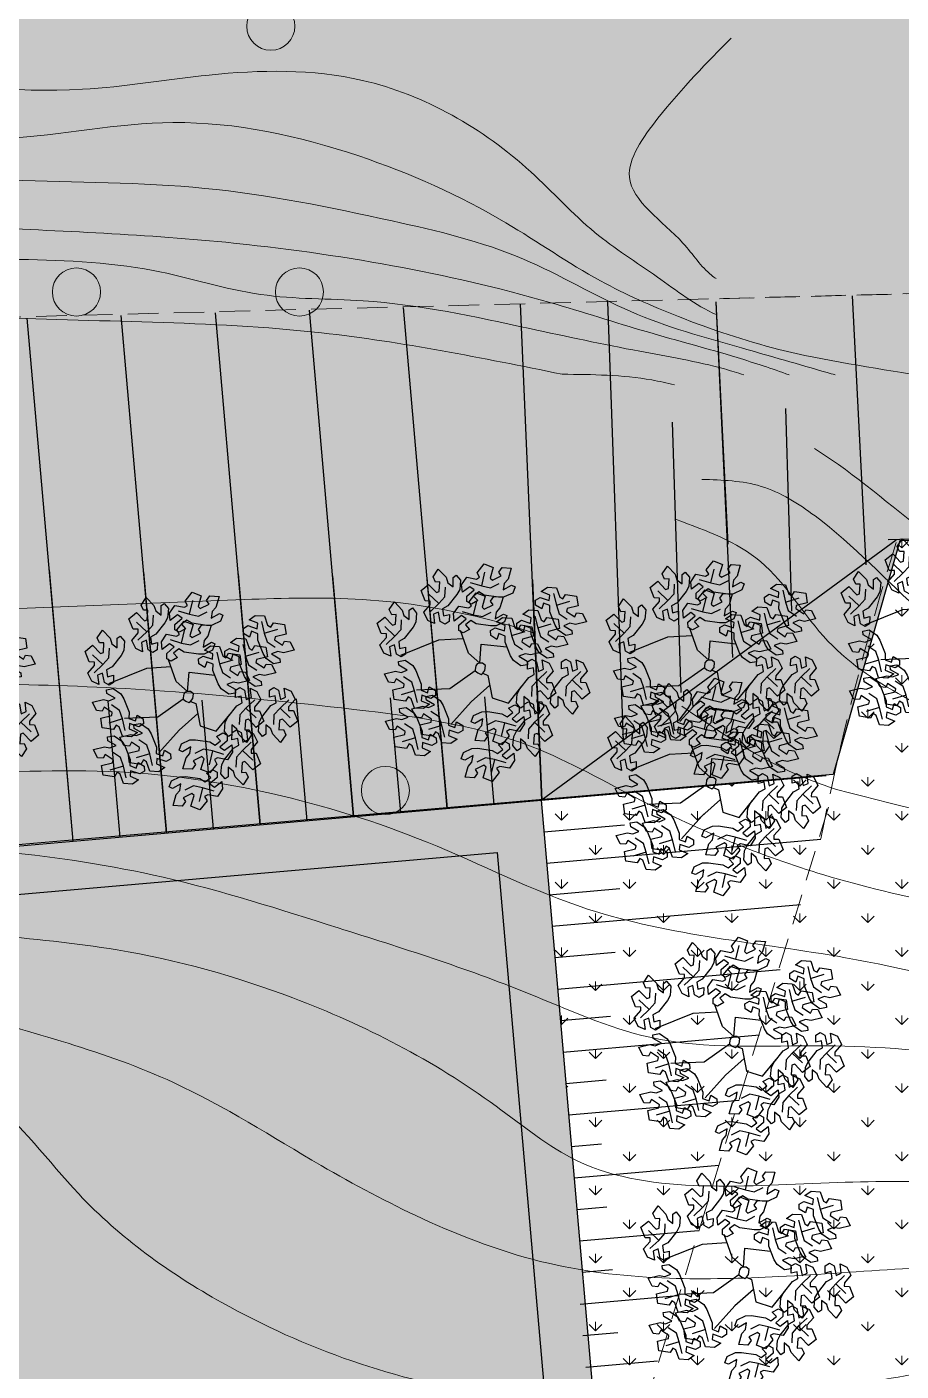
# Model space of a CAD drawing. Header units: millimetres. Extents: x 5637 to 6048, y 3385 to 3927.
# Drawn here: x 5770.16 to 5788.32, y 3622.94 to 3650.86 of the extents above; entities that cross this region are included whole.
import ezdxf

# ---------------------------------------------------------------- set-up
doc = ezdxf.new("R2010")
doc.units = ezdxf.units.MM
doc.linetypes.add('HIDDEN', pattern=[9.525, 6.35, -3.175])
doc.layers.add('Contour Lines', color=253, linetype='Continuous')
doc.layers.add('trees old', color=116, linetype='Continuous')
doc.layers.add('hatch', color=253, linetype='Continuous', lineweight=13)
doc.layers.add('project gr', color=250, linetype='Continuous', lineweight=30)
doc.layers.add('plants1', color=7, linetype='Continuous', true_color=0x89ee5d)
pattern_1 = [(90, (2816.3681, -1263.7476), (-0.70710678, 0.70710678), [0.1875, -1.22671356]), (45, (2816.3681, -1263.7476), (-0.70710678, 0.70710678), [0.1875, -0.8125]), (135, (2816.3681, -1263.7476), (-0.70710678, -0.70710678), [0.1875, -0.8125])]

# ---------------------------------------------------------------- blocks, each defined once
blk = doc.blocks.new('212')
at = {"color": 48, "linetype": 'Continuous'}
for p, q in [((2813.16, 4856.989), (2813.307, 4857.173)), ((2813.307, 4857.173), (2813.495, 4857.1)), ((2813.495, 4857.1), (2813.43, 4856.875)), ((2813.608, 4857), (2813.677, 4857.096)), ((2813.677, 4857.096), (2813.867, 4857.083)), ((2813.867, 4857.083), (2813.802, 4856.858)), ((2812.246, 4856.905), (2812.352, 4857.064)), ((2812.295, 4856.797), (2812.246, 4856.905)), ((2812.386, 4856.803), (2812.295, 4856.797)), ((2812.352, 4857.064), (2812.514, 4856.895)), ((2812.374, 4856.601), (2812.386, 4856.803)), ((2812.514, 4856.895), (2812.551, 4856.783)), ((2812.66, 4856.894), (2812.725, 4856.94)), ((2812.66, 4856.696), (2812.66, 4856.894)), ((2812.725, 4856.94), (2812.813, 4856.833)), ((2812.813, 4856.833), (2812.797, 4856.642)), ((2812.838, 4856.74), (2812.944, 4856.897)), ((2812.944, 4856.897), (2813.146, 4856.859)), ((2813.015, 4856.787), (2813.255, 4856.716)), ((2813.146, 4856.859), (2813.212, 4856.895)), ((2813.212, 4856.895), (2813.16, 4856.989)), ((2813.16, 4856.989), (2813.16, 4856.989)), ((2813.255, 4856.716), (2813.323, 4857.001)), ((2813.43, 4856.875), (2813.477, 4856.833)), ((2813.477, 4856.833), (2813.658, 4856.924)), ((2813.658, 4856.924), (2813.608, 4857)), ((2813.802, 4856.858), (2813.724, 4856.77)), ((2811.994, 4856.623), (2812.151, 4856.749)), ((2812.08, 4856.404), (2811.994, 4856.623)), ((2812.151, 4856.749), (2812.314, 4856.581)), ((2812.364, 4856.35), (2812.151, 4856.551)), ((2812.314, 4856.581), (2812.374, 4856.601)), ((2812.49, 4856.49), (2812.502, 4856.693)), ((2812.551, 4856.783), (2812.66, 4856.696)), ((2812.74, 4856.536), (2812.554, 4856.3)), ((2812.797, 4856.642), (2812.74, 4856.536)), ((2812.853, 4856.586), (2812.838, 4856.74)), ((2813.006, 4856.701), (2812.853, 4856.586)), ((2812.947, 4856.502), (2813.098, 4856.635)), ((2812.992, 4856.389), (2813.139, 4856.573)), ((2813.098, 4856.635), (2813.006, 4856.701)), ((2813.197, 4856.594), (2813.085, 4856.506)), ((2813.139, 4856.573), (2813.327, 4856.501)), ((2813.307, 4856.527), (2813.197, 4856.594)), ((2813.255, 4856.716), (2813.44, 4856.678)), ((2813.605, 4856.484), (2813.307, 4856.527)), ((2813.44, 4856.678), (2813.621, 4856.768)), ((2813.724, 4856.77), (2813.703, 4856.632)), ((2813.703, 4856.632), (2813.875, 4856.731)), ((2813.899, 4856.569), (2813.725, 4856.487)), ((2813.875, 4856.731), (2813.947, 4856.699)), ((2813.947, 4856.699), (2813.899, 4856.569)), ((2814.492, 4856.602), (2814.619, 4856.692)), ((2814.669, 4856.527), (2814.492, 4856.602)), ((2814.619, 4856.692), (2814.808, 4856.679)), ((2814.658, 4856.414), (2814.669, 4856.527)), ((2814.748, 4856.562), (2814.806, 4856.319)), ((2814.808, 4856.679), (2814.876, 4856.485)), ((2814.94, 4856.446), (2814.995, 4856.538)), ((2814.995, 4856.538), (2814.995, 4856.538)), ((2814.995, 4856.538), (2815.228, 4856.503)), ((2811.335, 4856.226), (2811.441, 4856.385)), ((2811.441, 4856.385), (2811.603, 4856.216)), ((2811.75, 4856.215), (2811.814, 4856.261)), ((2811.814, 4856.261), (2811.902, 4856.154)), ((2812.052, 4856.172), (2812.186, 4856.327)), ((2812.187, 4856.402), (2812.08, 4856.404)), ((2812.08, 4856.404), (2812.08, 4856.404)), ((2812.182, 4856.178), (2812.364, 4856.35)), ((2812.186, 4856.327), (2812.187, 4856.402)), ((2812.364, 4856.35), (2812.49, 4856.49)), ((2812.554, 4856.3), (2812.441, 4856.239)), ((2812.441, 4856.239), (2812.461, 4856.097)), ((2812.671, 4856.141), (2812.777, 4856.298)), ((2812.777, 4856.298), (2812.979, 4856.26)), ((2812.949, 4856.391), (2812.947, 4856.502)), ((2812.947, 4856.502), (2812.947, 4856.502)), ((2813.04, 4856.341), (2812.949, 4856.391)), ((2812.979, 4856.26), (2813.044, 4856.296)), ((2813.044, 4856.296), (2812.992, 4856.389)), ((2812.992, 4856.389), (2812.992, 4856.389)), ((2813.171, 4856.413), (2813.04, 4856.341)), ((2813.085, 4856.506), (2813.171, 4856.413)), ((2813.087, 4856.116), (2813.155, 4856.402)), ((2813.327, 4856.501), (2813.262, 4856.276)), ((2813.262, 4856.276), (2813.309, 4856.234)), ((2813.309, 4856.234), (2813.49, 4856.324)), ((2813.44, 4856.4), (2813.509, 4856.497)), ((2813.49, 4856.324), (2813.44, 4856.4)), ((2813.509, 4856.497), (2813.699, 4856.484)), ((2813.634, 4856.259), (2813.556, 4856.171)), ((2813.725, 4856.487), (2813.605, 4856.484)), ((2813.699, 4856.484), (2813.634, 4856.259)), ((2814.371, 4856.422), (2814.467, 4856.479)), ((2814.374, 4856.318), (2814.371, 4856.422)), ((2814.502, 4856.24), (2814.374, 4856.318)), ((2814.467, 4856.479), (2814.467, 4856.479)), ((2814.467, 4856.479), (2814.658, 4856.414)), ((2814.539, 4856.361), (2814.502, 4856.24)), ((2814.672, 4856.308), (2814.539, 4856.361)), ((2814.669, 4856.18), (2814.672, 4856.308)), ((2814.806, 4856.319), (2815.087, 4856.403)), ((2814.806, 4856.319), (2814.865, 4856.14)), ((2814.876, 4856.485), (2814.94, 4856.446)), ((2815.031, 4856.247), (2815.019, 4856.186)), ((2815.259, 4856.304), (2815.031, 4856.247)), ((2815.228, 4856.503), (2815.259, 4856.304)), ((2811.083, 4855.944), (2811.24, 4856.07)), ((2811.24, 4856.07), (2811.403, 4855.901)), ((2811.384, 4856.118), (2811.335, 4856.226)), ((2811.475, 4856.124), (2811.384, 4856.118)), ((2811.463, 4855.921), (2811.475, 4856.124)), ((2811.579, 4855.811), (2811.591, 4856.014)), ((2811.603, 4856.216), (2811.64, 4856.104)), ((2811.64, 4856.104), (2811.749, 4856.017)), ((2811.749, 4856.017), (2811.75, 4856.215)), ((2811.886, 4855.963), (2811.829, 4855.857)), ((2811.902, 4856.154), (2811.886, 4855.963)), ((2812.135, 4856.001), (2812.052, 4856.172)), ((2812.276, 4855.937), (2812.135, 4856.001)), ((2812.356, 4856.174), (2812.252, 4856.127)), ((2812.252, 4856.127), (2812.276, 4855.937)), ((2812.395, 4855.976), (2812.356, 4856.174)), ((2812.493, 4855.922), (2812.395, 4855.976)), ((2812.395, 4855.976), (2812.395, 4855.976)), ((2812.461, 4856.097), (2812.584, 4856.126)), ((2812.581, 4855.976), (2812.493, 4855.922)), ((2812.584, 4856.126), (2812.581, 4855.976)), ((2812.685, 4855.986), (2812.671, 4856.141)), ((2812.838, 4856.102), (2812.685, 4855.986)), ((2812.779, 4855.903), (2812.931, 4856.035)), ((2812.931, 4856.035), (2812.838, 4856.102)), ((2812.847, 4856.188), (2813.087, 4856.116)), ((2813.029, 4855.995), (2812.917, 4855.906)), ((2813.139, 4855.928), (2813.029, 4855.995)), ((2813.087, 4856.116), (2813.272, 4856.078)), ((2813.272, 4856.078), (2813.453, 4856.169)), ((2813.556, 4856.171), (2813.535, 4856.033)), ((2813.535, 4856.033), (2813.707, 4856.132)), ((2813.731, 4855.969), (2813.557, 4855.888)), ((2813.562, 4855.969), (2813.689, 4856.059)), ((2813.739, 4855.894), (2813.562, 4855.969)), ((2813.689, 4856.059), (2813.878, 4856.046)), ((2813.707, 4856.132), (2813.779, 4856.099)), ((2813.779, 4856.099), (2813.731, 4855.969)), ((2813.878, 4856.046), (2813.946, 4855.852)), ((2813.985, 4855.946), (2814.08, 4856.004)), ((2814.08, 4856.004), (2814.08, 4856.004)), ((2814.08, 4856.004), (2814.271, 4855.939)), ((2814.106, 4856.127), (2814.232, 4856.217)), ((2814.282, 4856.052), (2814.106, 4856.127)), ((2814.232, 4856.217), (2814.421, 4856.204)), ((2814.271, 4855.939), (2814.282, 4856.052)), ((2814.361, 4856.087), (2814.419, 4855.844)), ((2814.421, 4856.204), (2814.489, 4856.01)), ((2814.489, 4856.01), (2814.553, 4855.971)), ((2814.553, 4855.971), (2814.608, 4856.063)), ((2814.608, 4856.063), (2814.608, 4856.063)), ((2814.608, 4856.063), (2814.841, 4856.028)), ((2814.78, 4855.9), (2814.669, 4856.18)), ((2814.841, 4856.028), (2814.872, 4855.829)), ((2814.865, 4856.14), (2815.034, 4856.028)), ((2815.019, 4856.186), (2815.188, 4856.074)), ((2815.188, 4856.074), (2815.228, 4856.156)), ((2815.43, 4855.972), (2815.203, 4855.916)), ((2815.228, 4856.156), (2815.346, 4856.144)), ((2815.346, 4856.144), (2815.43, 4855.972)), ((2811.169, 4855.725), (2811.083, 4855.944)), ((2811.276, 4855.723), (2811.169, 4855.725)), ((2811.169, 4855.725), (2811.169, 4855.725)), ((2811.453, 4855.67), (2811.24, 4855.872)), ((2811.271, 4855.499), (2811.453, 4855.67)), ((2811.275, 4855.648), (2811.276, 4855.723)), ((2811.403, 4855.901), (2811.463, 4855.921)), ((2811.453, 4855.67), (2811.579, 4855.811)), ((2811.829, 4855.857), (2811.643, 4855.621)), ((2812.781, 4855.791), (2812.779, 4855.903)), ((2812.779, 4855.903), (2812.779, 4855.903)), ((2812.872, 4855.742), (2812.781, 4855.791)), ((2812.978, 4855.318), (2812.811, 4855.791)), ((2813.003, 4855.814), (2812.872, 4855.742)), ((2812.917, 4855.906), (2813.003, 4855.814)), ((2813.437, 4855.885), (2813.139, 4855.928)), ((2813.557, 4855.888), (2813.437, 4855.885)), ((2813.441, 4855.789), (2813.537, 4855.846)), ((2813.444, 4855.685), (2813.441, 4855.789)), ((2813.572, 4855.607), (2813.444, 4855.685)), ((2813.537, 4855.846), (2813.537, 4855.846)), ((2813.537, 4855.846), (2813.727, 4855.781)), ((2813.609, 4855.728), (2813.572, 4855.607)), ((2813.742, 4855.675), (2813.609, 4855.728)), ((2813.727, 4855.781), (2813.739, 4855.894)), ((2813.739, 4855.547), (2813.742, 4855.675)), ((2813.818, 4855.929), (2813.876, 4855.686)), ((2813.876, 4855.686), (2814.157, 4855.77)), ((2813.876, 4855.686), (2813.935, 4855.507)), ((2813.946, 4855.852), (2814.01, 4855.813)), ((2813.987, 4855.843), (2813.985, 4855.946)), ((2814.115, 4855.765), (2813.987, 4855.843)), ((2814.01, 4855.813), (2814.065, 4855.905)), ((2814.065, 4855.905), (2814.065, 4855.905)), ((2814.065, 4855.905), (2814.298, 4855.87)), ((2814.329, 4855.671), (2814.101, 4855.614)), ((2814.152, 4855.886), (2814.115, 4855.765)), ((2814.285, 4855.833), (2814.152, 4855.886)), ((2814.282, 4855.705), (2814.285, 4855.833)), ((2814.393, 4855.425), (2814.282, 4855.705)), ((2814.298, 4855.87), (2814.329, 4855.671)), ((2814.419, 4855.844), (2814.701, 4855.928)), ((2814.419, 4855.844), (2814.479, 4855.665)), ((2814.645, 4855.772), (2814.632, 4855.711)), ((2814.632, 4855.711), (2814.801, 4855.599)), ((2814.872, 4855.829), (2814.645, 4855.772)), ((2814.843, 4855.798), (2814.78, 4855.9)), ((2814.801, 4855.599), (2814.842, 4855.681)), ((2814.842, 4855.681), (2814.959, 4855.669)), ((2815, 4855.688), (2814.843, 4855.798)), ((2815.088, 4855.94), (2814.958, 4855.89)), ((2814.958, 4855.89), (2815.129, 4855.79)), ((2815.137, 4855.711), (2815, 4855.688)), ((2815.203, 4855.916), (2815.088, 4855.94)), ((2815.129, 4855.79), (2815.137, 4855.711)), ((2811.141, 4855.492), (2811.275, 4855.648)), ((2811.224, 4855.322), (2811.141, 4855.492)), ((2811.445, 4855.494), (2811.341, 4855.448)), ((2811.341, 4855.448), (2811.365, 4855.257)), ((2811.484, 4855.297), (2811.445, 4855.494)), ((2811.643, 4855.621), (2811.53, 4855.56)), ((2811.53, 4855.56), (2811.55, 4855.418)), ((2811.55, 4855.418), (2811.673, 4855.447)), ((2812.357, 4855.587), (2811.568, 4855.27)), ((2811.673, 4855.447), (2811.67, 4855.297)), ((2812.872, 4855.62), (2812.357, 4855.587)), ((2813.213, 4855.112), (2813.244, 4855.51)), ((2813.244, 4855.51), (2813.778, 4855.448)), ((2813.85, 4855.267), (2813.739, 4855.547)), ((2813.935, 4855.507), (2814.104, 4855.395)), ((2814.101, 4855.614), (2814.089, 4855.553)), ((2814.089, 4855.553), (2814.258, 4855.441)), ((2814.258, 4855.441), (2814.298, 4855.523)), ((2814.298, 4855.523), (2814.416, 4855.511)), ((2814.456, 4855.323), (2814.393, 4855.425)), ((2814.416, 4855.511), (2814.5, 4855.339)), ((2814.479, 4855.665), (2814.648, 4855.553)), ((2814.701, 4855.465), (2814.571, 4855.415)), ((2814.571, 4855.415), (2814.743, 4855.315)), ((2814.817, 4855.441), (2814.701, 4855.465)), ((2815.044, 4855.497), (2814.817, 4855.441)), ((2814.959, 4855.669), (2815.044, 4855.497)), ((2811.365, 4855.257), (2811.224, 4855.322)), ((2811.582, 4855.243), (2811.484, 4855.297)), ((2811.484, 4855.297), (2811.484, 4855.297)), ((2811.529, 4855.148), (2811.665, 4855.171)), ((2811.536, 4855.069), (2811.529, 4855.148)), ((2811.67, 4855.297), (2811.582, 4855.243)), ((2811.665, 4855.171), (2811.823, 4855.062)), ((2813.213, 4855.112), (2813.162, 4855.099)), ((2813.274, 4855.111), (2813.213, 4855.112)), ((2813.334, 4855.062), (2813.274, 4855.111)), ((2813.913, 4855.165), (2813.85, 4855.267)), ((2814.07, 4855.055), (2813.913, 4855.165)), ((2814.158, 4855.307), (2814.028, 4855.257)), ((2814.028, 4855.257), (2814.199, 4855.157)), ((2814.273, 4855.284), (2814.158, 4855.307)), ((2814.199, 4855.157), (2814.207, 4855.079)), ((2814.205, 4854.989), (2814.208, 4855.138)), ((2814.208, 4855.138), (2814.296, 4855.192)), ((2814.5, 4855.339), (2814.273, 4855.284)), ((2814.296, 4855.192), (2814.394, 4855.138)), ((2814.394, 4855.138), (2814.394, 4855.138)), ((2814.394, 4855.138), (2814.433, 4854.941)), ((2814.614, 4855.213), (2814.456, 4855.323)), ((2814.537, 4854.988), (2814.513, 4855.178)), ((2814.513, 4855.178), (2814.654, 4855.113)), ((2814.75, 4855.236), (2814.614, 4855.213)), ((2814.654, 4855.113), (2814.737, 4854.943)), ((2814.743, 4855.315), (2814.75, 4855.236)), ((2814.912, 4854.991), (2814.915, 4855.141)), ((2814.915, 4855.141), (2815.004, 4855.195)), ((2815.004, 4855.195), (2815.101, 4855.141)), ((2815.101, 4855.141), (2815.101, 4855.141)), ((2815.101, 4855.141), (2815.14, 4854.943)), ((2815.244, 4854.99), (2815.221, 4855.18)), ((2815.221, 4855.18), (2815.362, 4855.116)), ((2815.362, 4855.116), (2815.445, 4854.945)), ((2811.235, 4854.887), (2811.463, 4854.943)), ((2811.32, 4854.715), (2811.235, 4854.887)), ((2811.463, 4854.943), (2811.578, 4854.919)), ((2811.708, 4854.97), (2811.536, 4855.069)), ((2811.578, 4854.919), (2811.708, 4854.97)), ((2811.823, 4855.062), (2811.886, 4854.959)), ((2811.886, 4854.959), (2811.997, 4854.679)), ((2813.121, 4854.953), (2812.593, 4854.577)), ((2813.122, 4854.977), (2813.121, 4854.953)), ((2813.121, 4854.953), (2813.175, 4854.911)), ((2813.133, 4855.059), (2813.122, 4854.977)), ((2813.162, 4855.099), (2813.133, 4855.059)), ((2813.175, 4854.911), (2813.241, 4854.88)), ((2813.241, 4854.88), (2813.276, 4854.903)), ((2813.276, 4854.903), (2813.321, 4854.962)), ((2813.276, 4854.903), (2813.384, 4854.859)), ((2813.321, 4854.962), (2813.334, 4855.062)), ((2813.384, 4854.859), (2813.474, 4854.394)), ((2814.207, 4855.079), (2814.07, 4855.055)), ((2814.328, 4855.017), (2814.205, 4854.989)), ((2814.235, 4854.814), (2814.348, 4854.876)), ((2814.348, 4854.876), (2814.328, 4855.017)), ((2814.607, 4854.937), (2814.425, 4854.765)), ((2814.433, 4854.941), (2814.537, 4854.988)), ((2814.737, 4854.943), (2814.603, 4854.787)), ((2815.035, 4855.02), (2814.912, 4854.991)), ((2814.943, 4854.817), (2815.056, 4854.878)), ((2815.056, 4854.878), (2815.035, 4855.02)), ((2815.314, 4854.939), (2815.133, 4854.767)), ((2815.14, 4854.943), (2815.244, 4854.99)), ((2815.445, 4854.945), (2815.311, 4854.789)), ((2811.438, 4854.704), (2811.32, 4854.715)), ((2811.407, 4854.556), (2811.635, 4854.612)), ((2811.438, 4854.357), (2811.407, 4854.556)), ((2811.478, 4854.785), (2811.438, 4854.704)), ((2811.647, 4854.674), (2811.478, 4854.785)), ((2811.801, 4854.719), (2811.632, 4854.831)), ((2811.635, 4854.612), (2811.647, 4854.674)), ((2811.86, 4854.54), (2811.801, 4854.719)), ((2812.593, 4854.577), (2811.902, 4854.548)), ((2811.997, 4854.679), (2811.994, 4854.551)), ((2812.127, 4854.498), (2812.164, 4854.619)), ((2812.164, 4854.619), (2812.292, 4854.541)), ((2813.424, 4854.652), (2813.038, 4854.309)), ((2813.809, 4854.284), (2814.091, 4854.631)), ((2813.992, 4854.472), (2814.049, 4854.578)), ((2814.049, 4854.578), (2814.235, 4854.814)), ((2814.299, 4854.624), (2814.287, 4854.422)), ((2814.425, 4854.765), (2814.299, 4854.624)), ((2814.425, 4854.765), (2814.638, 4854.563)), ((2814.603, 4854.787), (2814.602, 4854.712)), ((2814.602, 4854.712), (2814.709, 4854.711)), ((2814.699, 4854.475), (2814.757, 4854.58)), ((2814.709, 4854.711), (2814.709, 4854.711)), ((2814.709, 4854.711), (2814.795, 4854.491)), ((2814.757, 4854.58), (2814.943, 4854.817)), ((2815.007, 4854.626), (2814.995, 4854.424)), ((2815.133, 4854.767), (2815.007, 4854.626)), ((2815.133, 4854.767), (2815.345, 4854.566)), ((2815.311, 4854.789), (2815.309, 4854.715)), ((2815.309, 4854.715), (2815.416, 4854.713)), ((2815.416, 4854.713), (2815.416, 4854.713)), ((2815.416, 4854.713), (2815.502, 4854.494)), ((2811.671, 4854.321), (2811.438, 4854.357)), ((2811.86, 4854.54), (2811.579, 4854.456)), ((2811.726, 4854.413), (2811.671, 4854.321)), ((2811.671, 4854.321), (2811.671, 4854.321)), ((2811.79, 4854.374), (2811.726, 4854.413)), ((2811.858, 4854.18), (2811.79, 4854.374)), ((2811.918, 4854.297), (2811.86, 4854.54)), ((2811.994, 4854.551), (2812.127, 4854.498)), ((2812.008, 4854.445), (2811.997, 4854.332)), ((2811.997, 4854.332), (2812.173, 4854.257)), ((2812.199, 4854.38), (2812.008, 4854.445)), ((2812.097, 4854.422), (2812.234, 4854.446)), ((2812.105, 4854.344), (2812.097, 4854.422)), ((2812.276, 4854.244), (2812.105, 4854.344)), ((2812.294, 4854.438), (2812.199, 4854.38)), ((2812.199, 4854.38), (2812.199, 4854.38)), ((2812.234, 4854.446), (2812.391, 4854.336)), ((2812.292, 4854.541), (2812.294, 4854.438)), ((2812.391, 4854.336), (2812.454, 4854.234)), ((2813.038, 4854.309), (2812.612, 4853.837)), ((2813.474, 4854.394), (2813.809, 4854.284)), ((2813.976, 4854.281), (2813.992, 4854.472)), ((2814.064, 4854.174), (2813.976, 4854.281)), ((2814.238, 4854.331), (2814.129, 4854.419)), ((2814.129, 4854.419), (2814.129, 4854.22)), ((2814.137, 4854.258), (2814.226, 4854.312)), ((2814.226, 4854.312), (2814.323, 4854.257)), ((2814.275, 4854.22), (2814.238, 4854.331)), ((2814.416, 4854.514), (2814.403, 4854.312)), ((2814.403, 4854.312), (2814.494, 4854.317)), ((2814.475, 4854.534), (2814.416, 4854.514)), ((2814.466, 4854.107), (2814.443, 4854.297)), ((2814.443, 4854.297), (2814.584, 4854.233)), ((2814.638, 4854.365), (2814.475, 4854.534)), ((2814.494, 4854.317), (2814.543, 4854.21)), ((2814.795, 4854.491), (2814.638, 4854.365)), ((2814.683, 4854.283), (2814.699, 4854.475)), ((2814.772, 4854.177), (2814.683, 4854.283)), ((2814.945, 4854.334), (2814.836, 4854.421)), ((2814.836, 4854.421), (2814.836, 4854.223)), ((2814.982, 4854.222), (2814.945, 4854.334)), ((2815.123, 4854.516), (2815.111, 4854.314)), ((2815.111, 4854.314), (2815.202, 4854.32)), ((2815.183, 4854.536), (2815.123, 4854.516)), ((2815.345, 4854.367), (2815.183, 4854.536)), ((2815.202, 4854.32), (2815.251, 4854.212)), ((2815.502, 4854.494), (2815.345, 4854.367)), ((2811.549, 4854.168), (2811.686, 4854.191)), ((2811.557, 4854.089), (2811.549, 4854.168)), ((2811.728, 4853.989), (2811.557, 4854.089)), ((2811.686, 4854.191), (2811.843, 4854.082)), ((2811.803, 4854.162), (2812.031, 4854.217)), ((2811.888, 4853.99), (2811.803, 4854.162)), ((2811.843, 4854.082), (2811.906, 4853.979)), ((2812.047, 4854.167), (2811.858, 4854.18)), ((2812.046, 4854.06), (2812.006, 4853.978)), ((2812.031, 4854.217), (2812.146, 4854.194)), ((2812.215, 4853.948), (2812.046, 4854.06)), ((2812.173, 4854.257), (2812.047, 4854.167)), ((2812.146, 4854.194), (2812.276, 4854.244)), ((2812.369, 4853.994), (2812.2, 4854.106)), ((2812.454, 4854.234), (2812.565, 4853.954)), ((2813.037, 4853.892), (2813.085, 4854.022)), ((2813.085, 4854.022), (2813.258, 4854.104)), ((2813.258, 4854.104), (2813.379, 4854.107)), ((2813.379, 4854.107), (2813.676, 4854.063)), ((2813.676, 4854.063), (2813.786, 4853.996)), ((2813.786, 4853.996), (2813.899, 4854.085)), ((2813.812, 4854.177), (2813.943, 4854.249)), ((2813.899, 4854.085), (2813.812, 4854.177)), ((2814.036, 4854.088), (2813.885, 4853.956)), ((2813.943, 4854.249), (2814.034, 4854.2)), ((2813.977, 4853.889), (2814.13, 4854.005)), ((2814.034, 4854.2), (2814.036, 4854.088)), ((2814.036, 4854.088), (2814.036, 4854.088)), ((2814.129, 4854.22), (2814.064, 4854.174)), ((2814.13, 4854.005), (2814.145, 4853.85)), ((2814.134, 4854.108), (2814.137, 4854.258)), ((2814.257, 4854.137), (2814.134, 4854.108)), ((2814.165, 4853.933), (2814.278, 4853.995)), ((2814.278, 4853.995), (2814.257, 4854.137)), ((2814.437, 4854.051), (2814.275, 4854.22)), ((2814.323, 4854.257), (2814.323, 4854.257)), ((2814.323, 4854.257), (2814.362, 4854.06)), ((2814.536, 4854.056), (2814.355, 4853.884)), ((2814.362, 4854.06), (2814.466, 4854.107)), ((2814.543, 4854.21), (2814.437, 4854.051)), ((2814.667, 4854.062), (2814.533, 4853.906)), ((2814.584, 4854.233), (2814.667, 4854.062)), ((2814.836, 4854.223), (2814.772, 4854.177)), ((2815.144, 4854.053), (2814.982, 4854.222)), ((2815.251, 4854.212), (2815.144, 4854.053)), ((2811.256, 4853.907), (2811.483, 4853.963)), ((2811.34, 4853.735), (2811.256, 4853.907)), ((2811.458, 4853.724), (2811.34, 4853.735)), ((2811.498, 4853.805), (2811.458, 4853.724)), ((2811.483, 4853.963), (2811.598, 4853.939)), ((2811.667, 4853.693), (2811.498, 4853.805)), ((2811.598, 4853.939), (2811.728, 4853.989)), ((2811.821, 4853.739), (2811.652, 4853.851)), ((2811.88, 4853.56), (2811.821, 4853.739)), ((2812.006, 4853.978), (2811.888, 4853.99)), ((2811.906, 4853.979), (2812.017, 4853.699)), ((2811.975, 4853.83), (2812.203, 4853.887)), ((2812.006, 4853.631), (2811.975, 4853.83)), ((2812.428, 4853.815), (2812.147, 4853.731)), ((2812.203, 4853.887), (2812.215, 4853.948)), ((2812.428, 4853.815), (2812.369, 4853.994)), ((2812.486, 4853.572), (2812.428, 4853.815)), ((2812.565, 4853.954), (2812.562, 4853.826)), ((2812.562, 4853.826), (2812.695, 4853.773)), ((2812.576, 4853.72), (2812.565, 4853.607)), ((2812.767, 4853.655), (2812.576, 4853.72)), ((2812.695, 4853.773), (2812.732, 4853.894)), ((2812.732, 4853.894), (2812.86, 4853.816)), ((2812.86, 4853.816), (2812.863, 4853.712)), ((2813.109, 4853.859), (2813.037, 4853.892)), ((2813.281, 4853.958), (2813.109, 4853.859)), ((2813.116, 4853.507), (2813.181, 4853.732)), ((2813.181, 4853.732), (2813.259, 4853.82)), ((2813.259, 4853.82), (2813.281, 4853.958)), ((2813.507, 4853.757), (2813.325, 4853.667)), ((2813.544, 4853.913), (2813.362, 4853.823)), ((2813.489, 4853.49), (2813.554, 4853.715)), ((2813.554, 4853.715), (2813.507, 4853.757)), ((2813.729, 4853.875), (2813.544, 4853.913)), ((2813.729, 4853.875), (2813.66, 4853.589)), ((2813.968, 4853.803), (2813.729, 4853.875)), ((2813.837, 4853.731), (2813.771, 4853.695)), ((2814.039, 4853.693), (2813.837, 4853.731)), ((2813.885, 4853.956), (2813.977, 4853.889)), ((2813.979, 4853.697), (2814.165, 4853.933)), ((2814.145, 4853.85), (2814.039, 4853.693)), ((2814.229, 4853.743), (2814.217, 4853.541)), ((2814.355, 4853.884), (2814.229, 4853.743)), ((2814.355, 4853.884), (2814.568, 4853.682)), ((2814.533, 4853.906), (2814.531, 4853.832)), ((2814.531, 4853.832), (2814.638, 4853.83)), ((2814.638, 4853.83), (2814.638, 4853.83)), ((2814.638, 4853.83), (2814.724, 4853.611)), ((2811.427, 4853.575), (2811.655, 4853.632)), ((2811.458, 4853.376), (2811.427, 4853.575)), ((2811.88, 4853.56), (2811.599, 4853.476)), ((2811.655, 4853.632), (2811.667, 4853.693)), ((2811.938, 4853.317), (2811.88, 4853.56)), ((2812.239, 4853.596), (2812.006, 4853.631)), ((2812.017, 4853.699), (2812.014, 4853.571)), ((2812.014, 4853.571), (2812.147, 4853.518)), ((2812.028, 4853.465), (2812.017, 4853.352)), ((2812.219, 4853.4), (2812.028, 4853.465)), ((2812.147, 4853.518), (2812.184, 4853.639)), ((2812.184, 4853.639), (2812.312, 4853.561)), ((2812.315, 4853.458), (2812.219, 4853.4)), ((2812.294, 4853.688), (2812.239, 4853.596)), ((2812.239, 4853.596), (2812.239, 4853.596)), ((2812.358, 4853.649), (2812.294, 4853.688)), ((2812.312, 4853.561), (2812.315, 4853.458)), ((2812.426, 4853.455), (2812.358, 4853.649)), ((2812.615, 4853.442), (2812.426, 4853.455)), ((2812.565, 4853.607), (2812.742, 4853.532)), ((2812.742, 4853.532), (2812.615, 4853.442)), ((2812.863, 4853.712), (2812.767, 4853.655)), ((2812.767, 4853.655), (2812.767, 4853.655)), ((2813.307, 4853.495), (2813.116, 4853.507)), ((2813.376, 4853.591), (2813.307, 4853.495)), ((2813.325, 4853.667), (2813.376, 4853.591)), ((2813.676, 4853.418), (2813.489, 4853.49)), ((2813.606, 4853.414), (2813.737, 4853.486)), ((2813.823, 4853.602), (2813.676, 4853.418)), ((2813.737, 4853.486), (2813.828, 4853.436)), ((2813.771, 4853.695), (2813.823, 4853.602)), ((2813.823, 4853.602), (2813.823, 4853.602)), ((2813.828, 4853.436), (2813.83, 4853.325)), ((2813.905, 4853.4), (2813.921, 4853.591)), ((2813.921, 4853.591), (2813.979, 4853.697)), ((2814.167, 4853.45), (2814.058, 4853.538)), ((2814.058, 4853.538), (2814.058, 4853.34)), ((2814.204, 4853.339), (2814.167, 4853.45)), ((2814.345, 4853.633), (2814.333, 4853.431)), ((2814.333, 4853.431), (2814.424, 4853.437)), ((2814.405, 4853.653), (2814.345, 4853.633)), ((2814.567, 4853.484), (2814.405, 4853.653)), ((2814.424, 4853.437), (2814.473, 4853.329)), ((2814.724, 4853.611), (2814.567, 4853.484)), ((2811.691, 4853.341), (2811.458, 4853.376)), ((2811.746, 4853.433), (2811.691, 4853.341)), ((2811.691, 4853.341), (2811.691, 4853.341)), ((2811.81, 4853.394), (2811.746, 4853.433)), ((2811.878, 4853.2), (2811.81, 4853.394)), ((2812.067, 4853.187), (2811.878, 4853.2)), ((2812.017, 4853.352), (2812.194, 4853.277)), ((2812.194, 4853.277), (2812.067, 4853.187)), ((2812.219, 4853.4), (2812.219, 4853.4)), ((2812.83, 4853.128), (2812.878, 4853.258)), ((2812.878, 4853.258), (2813.052, 4853.34)), ((2813.074, 4853.194), (2812.902, 4853.095)), ((2813.052, 4853.34), (2813.172, 4853.343)), ((2813.053, 4853.056), (2813.074, 4853.194)), ((2813.172, 4853.343), (2813.47, 4853.3)), ((2813.47, 4853.3), (2813.58, 4853.233)), ((2813.58, 4853.233), (2813.692, 4853.321)), ((2813.692, 4853.321), (2813.606, 4853.414)), ((2813.83, 4853.325), (2813.678, 4853.192)), ((2813.678, 4853.192), (2813.771, 4853.126)), ((2813.771, 4853.126), (2813.924, 4853.241)), ((2813.83, 4853.325), (2813.83, 4853.325)), ((2813.994, 4853.294), (2813.905, 4853.4)), ((2813.924, 4853.241), (2813.939, 4853.087)), ((2814.058, 4853.34), (2813.994, 4853.294)), ((2814.366, 4853.17), (2814.204, 4853.339)), ((2814.473, 4853.329), (2814.366, 4853.17)), ((2812.902, 4853.095), (2812.83, 4853.128)), ((2812.91, 4852.744), (2812.975, 4852.968)), ((2812.975, 4852.968), (2813.053, 4853.056)), ((2813.3, 4852.994), (2813.119, 4852.903)), ((2813.119, 4852.903), (2813.169, 4852.827)), ((2813.337, 4853.149), (2813.156, 4853.059)), ((2813.282, 4852.727), (2813.347, 4852.952)), ((2813.347, 4852.952), (2813.3, 4852.994)), ((2813.522, 4853.111), (2813.337, 4853.149)), ((2813.522, 4853.111), (2813.454, 4852.826)), ((2813.762, 4853.04), (2813.522, 4853.111)), ((2813.63, 4852.967), (2813.565, 4852.932)), ((2813.565, 4852.932), (2813.617, 4852.838)), ((2813.832, 4852.929), (2813.63, 4852.967)), ((2813.939, 4853.087), (2813.832, 4852.929)), ((2813.1, 4852.731), (2812.91, 4852.744)), ((2813.169, 4852.827), (2813.1, 4852.731)), ((2813.47, 4852.654), (2813.282, 4852.727)), ((2813.617, 4852.838), (2813.47, 4852.654)), ((2813.617, 4852.838), (2813.617, 4852.838))]:
    blk.add_line(p, q, dxfattribs=at)
at = {"layer": 'plants1', "color": 48, "linetype": 'Continuous'}
blk.add_line((2813.213, 4855.112), (2812.978, 4855.318), dxfattribs=at)

msp = doc.modelspace()

# ---------------------------------------------------------------- hatches: boundary and pattern name
at = {"layer": 'hatch', "true_color": 0xf8d293}
h = msp.add_hatch(dxfattribs=at)
h.set_pattern_fill('AR-SAND', color=41, scale=0.3, style=0)
h.set_pattern_definition([(37.5, (2816.3681, -1263.7476), (-0.018898007, 0.57804713), [0, -0.456, 0, -0.51, 0, -0.4875]), (7.5, (2816.3681, -1263.7476), (0.53093301, 0.84664382), [0, -0.246, 0, -0.411, 0, -0.1575]), (327.5, (2815.9991, -1263.7476), (0.93424256, 0.001697716), [0, -0.15, 0, -0.54, 0, -0.705]), (317.5, (2815.9991, -1263.7476), (0.90183798, 0.26330267), [0, -0.075, 0, -0.354, 0, -0.405])])
h.paths.add_polyline_path([(5740.993, 3631.312), (5780.841, 3634.798), (5782.584, 3614.874), (5742.736, 3611.388)])
h.paths.add_polyline_path([(5742.076, 3630.403), (5779.932, 3633.715), (5781.5, 3615.783), (5743.645, 3612.471)], flags=16)
at = {"layer": 'plants1'}
h = msp.add_hatch(dxfattribs=at)
h.set_pattern_fill('ANSI38', color=256, scale=3, style=0)
h.set_pattern_definition([(45, (2816.3681, -1263.7476), (-0.265165043, 0.265165043), []), (135, (2816.3681, -1263.7476), (-0.79549513, 0.265165043), [0.9375, -0.5625])])
edge = h.paths.add_edge_path()
edge.add_line((5725.364, 3655.929), (5797.285, 3662.691))
edge.add_line((5797.285, 3662.691), (5824.807, 3603.238))
edge.add_line((5824.807, 3603.238), (5824.228, 3590.88))
edge.add_line((5824.228, 3590.88), (5841.23, 3554.438))
edge.add_line((5841.23, 3554.438), (5849.602, 3542.469))
edge.add_line((5849.602, 3542.469), (5866.561, 3537.067))
edge.add_line((5866.561, 3537.067), (5872.441, 3524.382))
edge.add_line((5872.441, 3524.382), (5904.707, 3539.095))
edge.add_line((5904.707, 3539.095), (5918.188, 3538.464))
edge.add_line((5918.188, 3538.464), (5942.734, 3549.513))
edge.add_line((5942.734, 3549.513), (5952.304, 3561.86))
edge.add_line((5952.304, 3561.86), (5960.573, 3565.61))
edge.add_line((5960.573, 3565.61), (5967.929, 3564.035))
edge.add_line((5967.929, 3564.035), (5968.822, 3563.47))
edge.add_line((5968.822, 3563.47), (5964.54, 3561.462))
edge.add_line((5964.54, 3561.462), (5955.845, 3557.471))
edge.add_line((5955.845, 3557.471), (5946.359, 3544.948))
edge.add_line((5946.359, 3544.948), (5919.845, 3533.075))
edge.add_line((5919.845, 3533.075), (5906.098, 3533.757))
edge.add_line((5906.098, 3533.757), (5874.594, 3519.437))
edge.add_arc((5872.372, 3524.323), 5.368, 204.0277, 294.4439, ccw=False)
edge.add_line((5867.469, 3522.138), (5862.463, 3532.33))
edge.add_line((5862.463, 3532.33), (5846.443, 3537.982))
edge.add_line((5846.443, 3537.982), (5836.473, 3552.342))
edge.add_line((5836.473, 3552.342), (5835.014, 3554.644))
edge.add_line((5835.014, 3554.644), (5818.867, 3589.841))
edge.add_line((5818.867, 3589.841), (5819.521, 3602.274))
edge.add_line((5819.521, 3602.274), (5801.553, 3640.604))
edge.add_line((5801.553, 3640.604), (5788.295, 3640.187))
edge.add_line((5788.295, 3640.187), (5786.912, 3635.335))
edge.add_line((5786.912, 3635.335), (5741.72, 3631.437))
edge.add_line((5741.72, 3631.437), (5726.648, 3641.007))
edge.add_line((5726.648, 3641.007), (5725.364, 3655.929))
at = {"layer": 'plants1', "lineweight": 9}
h = msp.add_hatch(dxfattribs=at)
h.set_pattern_fill('GRASS', color=3, style=0)
h.set_pattern_definition(pattern_1)
h.paths.add_polyline_path([(5800.681, 3640.577), (5788.295, 3640.187), (5786.912, 3635.335), (5780.865, 3634.814), (5780.866, 3634.8), (5782.206, 3619.201), (5782.607, 3619.234), (5783.044, 3614.399), (5812.502, 3616.946), (5801.544, 3640.597)])
at = {"layer": 'plants1', "lineweight": 9, "true_color": 0x87ea5d}
h = msp.add_hatch(dxfattribs=at)
h.set_pattern_fill('GRASS', color=83, style=0)
h.set_pattern_definition(pattern_1)
edge = h.paths.add_edge_path()
edge.add_line((5983.543, 3551.446), (5969.641, 3562.838))
edge.add_line((5969.641, 3562.838), (5966.492, 3561.769))
edge.add_line((5966.492, 3561.769), (5955.921, 3557.3))
edge.add_line((5955.921, 3557.3), (5946.239, 3544.639))
edge.add_line((5946.239, 3544.639), (5920.217, 3532.994))
edge.add_line((5920.217, 3532.994), (5906.122, 3533.806))
edge.add_line((5906.122, 3533.806), (5874.303, 3518.906))
edge.add_arc((5872.286, 3523.588), 5.098, 205.9057, 293.3056, ccw=False)
edge.add_line((5867.7, 3521.361), (5862.632, 3531.794))
edge.add_line((5862.632, 3531.794), (5846.301, 3537.846))
edge.add_line((5846.301, 3537.846), (5835.705, 3553.19))
edge.add_line((5835.705, 3553.19), (5829.87, 3565.464))
edge.add_line((5829.87, 3565.464), (5818.952, 3589.788))
edge.add_line((5818.952, 3589.788), (5819.105, 3602.063))
edge.add_line((5819.105, 3602.063), (5812.502, 3616.946))
edge.add_line((5812.502, 3616.946), (5783.214, 3614.413))
edge.add_line((5783.214, 3614.413), (5742.277, 3610.94))
edge.add_line((5742.277, 3610.94), (5740.644, 3628.009))
edge.add_line((5740.644, 3628.009), (5728.217, 3636.089))
edge.add_line((5728.217, 3636.089), (5724.527, 3634.145))
edge.add_line((5724.527, 3634.145), (5745.964, 3596.015))
edge.add_line((5745.964, 3596.015), (5750.559, 3599.374))
edge.add_line((5750.559, 3599.374), (5769.623, 3566.839))
edge.add_line((5769.623, 3566.839), (5734.816, 3545.998))
edge.add_line((5734.816, 3545.998), (5735.197, 3544.983))
edge.add_line((5735.197, 3544.983), (5738.117, 3540.416))
edge.add_line((5738.117, 3540.416), (5741.545, 3535.468))
edge.add_line((5741.545, 3535.468), (5749.037, 3527.602))
edge.add_line((5749.037, 3527.602), (5798.599, 3480.165))
edge.add_arc((5805.583, 3474.341), 9.094, 39.829, 140.171, ccw=False)
edge.add_line((5812.566, 3480.165), (5813.836, 3478.643))
edge.add_line((5813.836, 3478.643), (5821.581, 3487.397))
edge.add_line((5821.581, 3487.397), (5830.343, 3479.658))
edge.add_line((5830.343, 3479.658), (5822.089, 3470.396))
edge.add_line((5822.089, 3470.396), (5822.851, 3469.382))
edge.add_line((5822.851, 3469.382), (5809.501, 3454.18))
edge.add_line((5809.501, 3454.18), (5804.183, 3458.066))
edge.add_line((5804.183, 3458.066), (5802.357, 3455.686))
edge.add_line((5802.357, 3455.686), (5805.85, 3451.087))
edge.add_line((5805.85, 3451.087), (5796.325, 3440.222))
edge.add_line((5796.325, 3440.222), (5784.02, 3450.626))
edge.add_line((5784.02, 3450.626), (5793.014, 3461.339))
edge.add_line((5793.014, 3461.339), (5795.526, 3459.325))
edge.add_line((5795.526, 3459.325), (5796.853, 3460.965))
edge.add_line((5796.853, 3460.965), (5791.157, 3465.936))
edge.add_line((5791.157, 3465.936), (5792.654, 3467.652))
edge.add_arc((5786.627, 3472.912), 8, 318.8869, 400.7908)
edge.add_line((5792.683, 3478.138), (5782.845, 3488.438))
edge.add_line((5782.845, 3488.438), (5763.729, 3506.991))
edge.add_line((5763.729, 3506.991), (5752.522, 3518.421))
edge.add_line((5752.522, 3518.421), (5734.816, 3536.224))
edge.add_line((5734.816, 3536.224), (5726.083, 3549.349))
edge.add_line((5726.083, 3549.349), (5715.102, 3569.233))
edge.add_line((5715.102, 3569.233), (5688.066, 3610.011))
edge.add_line((5688.066, 3610.011), (5687.669, 3609.779))
edge.add_line((5687.669, 3609.779), (5701.642, 3588.088))
edge.add_line((5701.642, 3588.088), (5696.039, 3584.445))
edge.add_line((5696.039, 3584.445), (5702.714, 3568.95))
edge.add_line((5702.714, 3568.95), (5693.954, 3563.085))
edge.add_line((5693.954, 3563.085), (5685.569, 3556.596))
edge.add_line((5685.569, 3556.596), (5723.081, 3502.397))
edge.add_line((5723.081, 3502.397), (5785.06, 3394.671))
edge.add_line((5785.06, 3394.671), (5883.788, 3413.05))
edge.add_line((5883.788, 3413.05), (5919.33, 3457.939))
edge.add_line((5919.33, 3457.939), (5966.333, 3498.085))
edge.add_line((5966.333, 3498.085), (6010.1, 3522.463))
edge.add_line((6010.1, 3522.463), (6039.964, 3496.517))
edge.add_line((6039.964, 3496.517), (6039.964, 3522.841))
edge.add_line((6039.964, 3522.841), (6037.045, 3526.909))
edge.add_line((6037.045, 3526.909), (6033.325, 3517.218))
edge.add_line((6033.325, 3517.218), (6030.351, 3517.764))
edge.add_line((6030.351, 3517.764), (6029.211, 3517.176))
edge.add_line((6029.211, 3517.176), (6022.483, 3530.585))
edge.add_line((6022.483, 3530.585), (6022.593, 3530.842))
edge.add_line((6022.593, 3530.842), (5996.701, 3552.464))
edge.add_line((5996.701, 3552.464), (5983.543, 3551.446))
at = {"layer": 'plants1', "true_color": 0x4ec6ac}
h = msp.add_hatch(dxfattribs=at)
h.set_pattern_fill('CROSS', color=123, scale=1.5, style=0)
h.set_pattern_definition([(0, (2816.3681, -1263.7476), (0.375, 0.375), [0.1875, -0.5625]), (90, (2816.46184, -1263.84136), (-0.375, 0.375), [0.1875, -0.5625])])
h.paths.add_polyline_path([(5742.076, 3630.403), (5779.932, 3633.715), (5781.5, 3615.783), (5743.645, 3612.471)])

# ---------------------------------------------------------------- linework, layer by layer
at = {"layer": 'Contour Lines', "lineweight": 5, "ltscale": 0.5}
for points in [[(5730.044, 3668.542), (5733.991, 3666.006), (5736.223, 3663.618), (5737.952, 3660.538), (5739.083, 3655.888), (5739.555, 3653.908), (5740.061, 3652.046), (5741.13, 3650.79), (5742.828, 3650.255), (5744.777, 3649.69), (5747.134, 3649.25), (5750.473, 3649.404), (5752.799, 3649.561), (5756.509, 3649.561), (5760.507, 3649.401), (5765.998, 3648.736), (5769.721, 3648.542), (5773.194, 3648.875), (5777.055, 3648.181), (5780.112, 3646.793), (5782.08, 3645.586), (5783.698, 3644.845), (5785.783, 3644.164), (5788.706, 3643.618), (5792.117, 3643.034), (5797.089, 3642.938), (5800.488, 3643.219), (5803.637, 3643.281), (5806.319, 3642.782), (5808.096, 3641.878), (5808.883, 3641.625)], [(5758.385, 3644.213), (5762.102, 3644.764), (5765.634, 3644.985), (5769.24, 3644.838), (5776.281, 3644.507), (5781.28, 3643.648)], [(5814.085, 3626.094), (5812.659, 3627.338), (5810.419, 3629.826), (5808.248, 3631.567), (5805.252, 3633.54), (5801.451, 3634.951), (5798.627, 3635.71), (5796.274, 3635.964), (5793.161, 3636.76), (5790.664, 3637.411), (5788.781, 3638.677), (5786.537, 3640.703), (5785.415, 3641.319), (5784.184, 3641.463)], [(5783.651, 3640.63), (5785.399, 3639.757), (5786.804, 3638.103), (5788.489, 3636.887), (5790.893, 3635.763), (5796.98, 3634.391), (5801.516, 3633.293), (5804.2, 3631.983), (5806.573, 3631.047), (5808.009, 3630.017), (5811.786, 3627.334), (5813.065, 3625.649), (5814.22, 3624.526), (5814.907, 3623.902)], [(5766.485, 3635.352), (5768.362, 3635.352), (5772.08, 3635.387), (5775.243, 3634.936), (5778.474, 3633.928), (5781.81, 3632.539), (5787.168, 3631.527), (5790.747, 3630.762), (5794.257, 3630.102), (5799.724, 3628.809), (5803.025, 3627.732), (5806.43, 3626.308), (5809.176, 3624.78), (5811.261, 3623.46), (5813.597, 3620.879), (5815.022, 3618.621), (5816.794, 3616.155), (5818.149, 3615.217), (5818.705, 3614.905)], [(5786.982, 3635.02), (5795.754, 3633.017), (5799.655, 3632.208), (5804.365, 3630.516), (5807.235, 3629.413), (5809.884, 3626.986), (5813.785, 3623.749), (5816.172, 3620.896)], [(5766.467, 3633.943), (5769.706, 3633.724), (5772.989, 3633.199), (5776.623, 3632.149), (5780.563, 3630.792), (5783.102, 3629.874), (5786.735, 3629.698), (5790.062, 3629.436), (5794.134, 3628.605), (5800.798, 3626.722), (5806.007, 3625.016), (5808.59, 3623.397), (5812.326, 3620.537), (5814.428, 3618.306), (5816.31, 3615.418), (5817.93, 3613.361), (5820.075, 3611.48)], [(5821.645, 3607.684), (5820.374, 3608.976), (5818.607, 3610.957), (5816.992, 3613.11), (5814.148, 3616.447), (5811.661, 3619.38), (5809.317, 3621.309), (5805.698, 3623.342), (5801.148, 3625.271), (5797.391, 3626.511), (5792.107, 3626.825), (5787.006, 3626.86), (5784.18, 3626.791), (5781.595, 3627.308), (5779.906, 3628.445), (5775.686, 3630.692), (5772.032, 3631.691), (5769.378, 3632.001), (5766.552, 3632.277)], [(5826.127, 3597.74), (5824.14, 3599.555), (5822.174, 3601.926), (5819.803, 3605.748), (5817.687, 3609.23), (5815.189, 3612.634), (5811.463, 3616.632), (5808.113, 3619.263), (5803.532, 3621.792), (5797.959, 3623.432), (5793.105, 3623.705), (5789.423, 3623.032), (5784.74, 3622.383), (5779.783, 3622.451), (5774.21, 3624.364), (5771.236, 3626.62), (5769.321, 3628.636), (5766.416, 3629.934)]]:
    msp.add_spline(points, degree=3, dxfattribs=at)
for points, knots in [([(5726.069, 3668.168), (5727.018, 3667.502), (5728.992, 3666.143), (5733.122, 3664.639), (5735.211, 3660.637), (5736.416, 3656.737), (5735.707, 3653.737), (5737.127, 3651.539), (5738.713, 3650.33), (5740.266, 3648.832), (5742.97, 3648.962), (5745.985, 3648.103), (5750.172, 3648.577), (5754.24, 3648.737), (5758.591, 3648.782), (5762.381, 3648.105), (5766.234, 3647.887), (5769.955, 3647.625), (5773.844, 3647.648), (5777.385, 3646.929), (5780.421, 3646.219), (5782.643, 3644.847), (5784.83, 3644.252), (5786.25, 3643.836), (5786.9, 3643.651), (5786.955, 3643.635)], [0.554176, 0.554176, 0.554176, 0.554176, 7.517031, 14.94725, 26.066953, 32.690436, 39.354155, 43.242102, 47.514387, 51.543769, 55.455504, 62.962808, 70.307948, 80.362956, 87.509893, 96.320804, 103.386991, 110.646976, 118.715636, 126.623028, 132.296976, 137.269776, 142.106294, 145.814041, 146.161092, 146.161092, 146.161092, 146.161092]), ([(5721.861, 3667.725), (5722.664, 3667.207), (5724.522, 3665.996), (5727.263, 3663.924), (5730.188, 3661.461), (5730.722, 3657.788), (5732.906, 3655.332), (5733.434, 3652.486), (5735.306, 3650.95), (5736.966, 3649.078), (5740.149, 3647.799), (5744.506, 3647.258), (5749.642, 3647.574), (5755.273, 3647.277), (5761.688, 3647.101), (5768.077, 3646.724), (5773.66, 3646.523), (5777.719, 3645.957), (5780.641, 3645.291), (5782.99, 3644.522), (5784.666, 3644.086), (5785.641, 3643.763), (5785.998, 3643.635)], [1.16155, 1.16155, 1.16155, 1.16155, 6.875804, 14.453574, 22.034571, 28.710484, 35.59757, 41.225425, 45.129765, 49.724903, 56.167263, 65.032994, 75.993591, 86.933965, 98.851833, 114.496219, 125.34296, 132.340525, 139.056529, 143.287015, 147.165739, 149.442003, 149.442003, 149.442003, 149.442003]), ([(5785.055, 3643.635), (5784.921, 3643.679), (5784.215, 3643.893), (5782.713, 3644.141), (5780.229, 3644.678), (5777.62, 3645.247), (5774.95, 3645.186), (5772.58, 3645.973), (5769.983, 3646.035), (5767.361, 3646.094), (5763.714, 3646.145), (5759.195, 3646.501), (5753.965, 3646.464), (5748.944, 3646.548), (5744.488, 3646.75), (5740.365, 3646.229), (5736.376, 3647.916), (5731.774, 3649.584), (5728.267, 3653.967), (5724.839, 3657.707), (5724.102, 3663.032), (5720.111, 3664.484), (5718.165, 3666.606), (5716.913, 3667.046), (5716.418, 3667.177)], [61.143917, 61.143917, 61.143917, 61.143917, 61.987655, 65.579228, 70.241031, 77.263003, 81.521455, 86.110891, 92.059168, 96.992817, 101.873992, 113.933737, 124.166627, 133.245919, 144.030661, 151.062919, 157.567662, 169.605422, 179.756245, 190.555813, 199.859025, 208.727613, 213.698783, 216.738881, 216.738881, 216.738881, 216.738881]), ([(5752.51, 3650.744), (5752.646, 3650.75), (5753.986, 3650.799), (5756.516, 3650.582), (5760.226, 3650.639), (5763.671, 3649.784), (5767.441, 3649.818), (5770.783, 3649.366), (5774.106, 3649.958), (5777.45, 3650.013), (5780.197, 3648.431), (5781.85, 3646.58), (5783.229, 3645.721), (5784.05, 3645.079), (5784.481, 3644.889)], [59.733084, 59.733084, 59.733084, 59.733084, 60.553714, 67.832988, 74.880018, 82.751708, 88.910259, 97.455929, 102.751255, 109.128897, 117.092148, 120.76125, 123.948469, 126.844672, 126.844672, 126.844672, 126.844672]), ([(5784.791, 3650.63), (5784.29, 3650.122), (5783.487, 3649.309), (5782.231, 3647.549), (5783.692, 3646.636), (5784.186, 3645.843), (5784.448, 3645.655), (5784.481, 3645.633)], [0, 0, 0, 0, 4.510619, 7.227605, 10.756907, 12.541311, 12.794073, 12.794073, 12.794073, 12.794073]), ([(5781.28, 3643.648), (5781.906, 3643.642), (5782.694, 3643.634), (5783.457, 3643.466), (5783.612, 3643.426)], [0, 0, 0, 0, 3.733053, 4.697429, 4.697429, 4.697429, 4.697429]), ([(5786.526, 3642.103), (5786.694, 3641.997), (5787.652, 3641.357), (5789.675, 3639.476), (5793.601, 3638.233), (5797.774, 3637.126), (5801.5, 3637.092), (5804.031, 3635.404), (5806.448, 3634.122), (5808.82, 3632.479), (5810.684, 3630.842), (5811.921, 3629.574), (5812.631, 3629.143), (5812.918, 3628.969)], [11.098743, 11.098743, 11.098743, 11.098743, 12.288412, 18.017357, 27.455008, 36.386265, 44.142898, 48.991699, 54.279547, 60.630414, 66.214554, 69.181746, 71.185219, 71.185219, 71.185219, 71.185219]), ([(5756.827, 3638.328), (5757.991, 3638.398), (5762.082, 3638.689), (5768.044, 3638.656), (5773.639, 3638.946), (5777.218, 3639.044), (5779.222, 3638.721), (5780.374, 3638.378), (5780.656, 3638.284)], [105.136159, 105.136159, 105.136159, 105.136159, 112.130889, 129.742697, 140.86207, 145.771608, 151.180725, 152.956817, 152.956817, 152.956817, 152.956817]), ([(5766.607, 3637.205), (5767.669, 3637.214), (5769.807, 3637.232), (5773.18, 3637.088), (5776.797, 3636.718), (5780.265, 3636.287), (5783.364, 3634.488), (5787.002, 3632.985), (5792.346, 3632.077), (5797.558, 3631.049), (5801.048, 3630.149), (5802.277, 3629.782)], [0, 0, 0, 0, 6.376419, 12.828984, 20.219634, 28.299772, 33.375898, 41.546868, 51.799458, 65.764143, 73.436884, 73.436884, 73.436884, 73.436884]), ([(5783.764, 3636.752), (5784.39, 3636.34), (5785.395, 3635.626), (5786.526, 3635.173), (5786.982, 3635.02)], [159.884798, 159.884798, 159.884798, 159.884798, 164.359885, 167.243529, 167.243529, 167.243529, 167.243529]), ([(5766.995, 3630.981), (5767.58, 3630.787), (5769.651, 3630.112), (5772.944, 3629.304), (5775.924, 3627.368), (5778.47, 3626.005), (5780.888, 3625.087), (5783.424, 3624.819), (5786.743, 3624.917), (5790.195, 3625.259), (5793.953, 3625.096), (5797.616, 3624.999), (5801.195, 3624.515), (5803.993, 3622.643), (5807.032, 3621.598), (5809.999, 3619.549), (5812.186, 3617.183), (5813.939, 3615.249), (5815.647, 3613.591), (5817.54, 3611.061), (5819.396, 3608.369), (5820.904, 3605.82), (5822.399, 3604.39), (5823.238, 3603.819), (5823.616, 3603.562)], [1.152792, 1.152792, 1.152792, 1.152792, 4.85368, 14.226834, 21.2631, 26.011105, 31.570652, 36.640943, 41.191172, 51.488586, 57.418572, 63.697693, 73.612144, 78.350862, 83.67788, 92.809998, 99.579016, 103.000245, 108.471556, 113.835499, 121.907176, 128.128952, 131.479851, 134.217045, 134.217045, 134.217045, 134.217045])]:
    msp.add_open_spline(points, degree=3, knots=knots, dxfattribs=at)
at = {"layer": 'plants1'}
msp.add_lwpolyline([(5919.845, 3533.075), (5906.098, 3533.757), (5874.594, 3519.437, -0.416343), (5867.469, 3522.138), (5862.463, 3532.33), (5846.443, 3537.982), (5836.473, 3552.342), (5835.014, 3554.644), (5818.867, 3589.841), (5819.521, 3602.274), (5801.553, 3640.604), (5788.295, 3640.187), (5786.912, 3635.335), (5741.72, 3631.437), (5726.648, 3641.007), (5725.364, 3655.929)], format="xyb", dxfattribs=at)
msp.add_lwpolyline([(5740.993, 3631.312), (5780.841, 3634.798), (5782.584, 3614.874), (5742.736, 3611.388)], close=True, dxfattribs=at)
msp.add_lwpolyline([(5742.076, 3630.403), (5779.932, 3633.715), (5781.5, 3615.783), (5743.645, 3612.471), (5742.076, 3630.403)], dxfattribs=at)
at = {"layer": 'project gr', "lineweight": 30}
for p, q in [((5776.948, 3634.46), (5776.028, 3644.978)), ((5778.892, 3634.63), (5777.982, 3645.033)), ((5780.86, 3634.802), (5780.416, 3645.111)), ((5771.117, 3633.949), (5770.166, 3644.813)), ((5773.06, 3634.119), (5772.12, 3644.868)), ((5775.004, 3634.29), (5774.074, 3644.923)), ((5771.122, 3633.948), (5770.629, 3639.584)), ((5773.066, 3634.118), (5772.591, 3639.543)), ((5775.009, 3634.288), (5774.553, 3639.502)), ((5776.953, 3634.458), (5776.515, 3639.461)), ((5778.897, 3634.628), (5778.478, 3639.42)), ((5780.866, 3634.8), (5780.668, 3639.374)), ((5774.037, 3634.203), (5773.803, 3636.88)), ((5775.981, 3634.373), (5775.76, 3636.903)), ((5777.925, 3634.543), (5777.716, 3636.927)), ((5779.869, 3634.713), (5779.673, 3636.95)), ((5772.094, 3634.033), (5771.847, 3636.857)), ((5780.841, 3634.798), (5786.765, 3635.316)), ((5780.898, 3634.144), (5782.577, 3634.291)), ((5780.955, 3633.491), (5786.658, 3633.99)), ((5781.012, 3632.837), (5782.48, 3632.966)), ((5781.069, 3632.183), (5786.233, 3632.635)), ((5781.127, 3631.53), (5782.384, 3631.64)), ((5781.184, 3630.876), (5785.808, 3631.281)), ((5781.241, 3630.222), (5782.288, 3630.314)), ((5781.298, 3629.569), (5785.383, 3629.926)), ((5781.355, 3628.915), (5782.192, 3628.988)), ((5781.413, 3628.262), (5784.958, 3628.572)), ((5781.47, 3627.608), (5782.096, 3627.663)), ((5781.527, 3626.954), (5784.534, 3627.217)), ((5781.584, 3626.301), (5782.21, 3626.355)), ((5781.641, 3625.647), (5784.109, 3625.863)), ((5781.699, 3624.993), (5782.325, 3625.048)), ((5781.656, 3624.331), (5783.684, 3624.508)), ((5781.713, 3623.677), (5782.439, 3623.741)), ((5781.77, 3623.024), (5783.259, 3623.154))]:
    msp.add_line(p, q, dxfattribs=at)
at = {"layer": 'project gr', "linetype": 'HIDDEN', "lineweight": 15, "ltscale": 0.1}
msp.add_line((5786.816, 3634.654), (5782.072, 3619.165), dxfattribs=at)
for points in [[(5739.883, 3644.055), (5799.357, 3645.604, 0.00073), (5799.357, 3645.604, -0.226436), (5806.113, 3643.386, -1.236995)], [(5784.548, 3645.216), (5799.362, 3645.602, 0.00073), (5799.362, 3645.602, -0.226436), (5806.118, 3643.384, -1.236995)]]:
    msp.add_lwpolyline(points, format="xyb", dxfattribs=at)
at = {"layer": 'project gr', "lineweight": 30}
for points in [[(5787.309, 3645.278), (5787.588, 3639.687)], [(5782.226, 3645.158), (5782.55, 3636.021)], [(5784.472, 3645.15), (5784.821, 3637.767)], [(5784.477, 3645.148), (5784.721, 3640.12)], [(5785.922, 3642.933), (5786.044, 3638.727)], [(5783.569, 3642.655), (5783.744, 3637.039)], [(5801.544, 3640.597), (5801.544, 3640.597), (5788.054, 3640.211)], [(5780.841, 3634.798), (5788.222, 3640.206)]]:
    msp.add_lwpolyline(points, dxfattribs=at)
at = {"layer": 'project gr', "linetype": 'HIDDEN', "lineweight": 15, "ltscale": 0.1}
msp.add_arc((5844.948, 3622.42), 59.432, 162.64332, 168.81835, dxfattribs=at)
at = {"layer": 'trees old', "lineweight": 5, "ltscale": 0.5}
for centre in [(5775.227, 3650.877), (5775.227, 3650.877), (5771.188, 3645.356), (5771.188, 3645.356), (5775.821, 3645.356), (5775.821, 3645.356), (5777.608, 3635.001), (5777.608, 3635.001)]:
    msp.add_circle(centre, 0.5, dxfattribs=at)

# ---------------------------------------------------------------- block references
at = {"layer": 'plants1'}
for p in [(2975.998, -1216.834), (2966.354, -1217.466), (2971.115, -1217.403), (2960.285, -1218.053), (2954.901, -1218.346), (2971.148, -1219.841), (2971.637, -1225.22), (2971.833, -1230.013)]:
    msp.add_blockref('212', p, dxfattribs=at)

doc.saveas('drawing.dxf')
